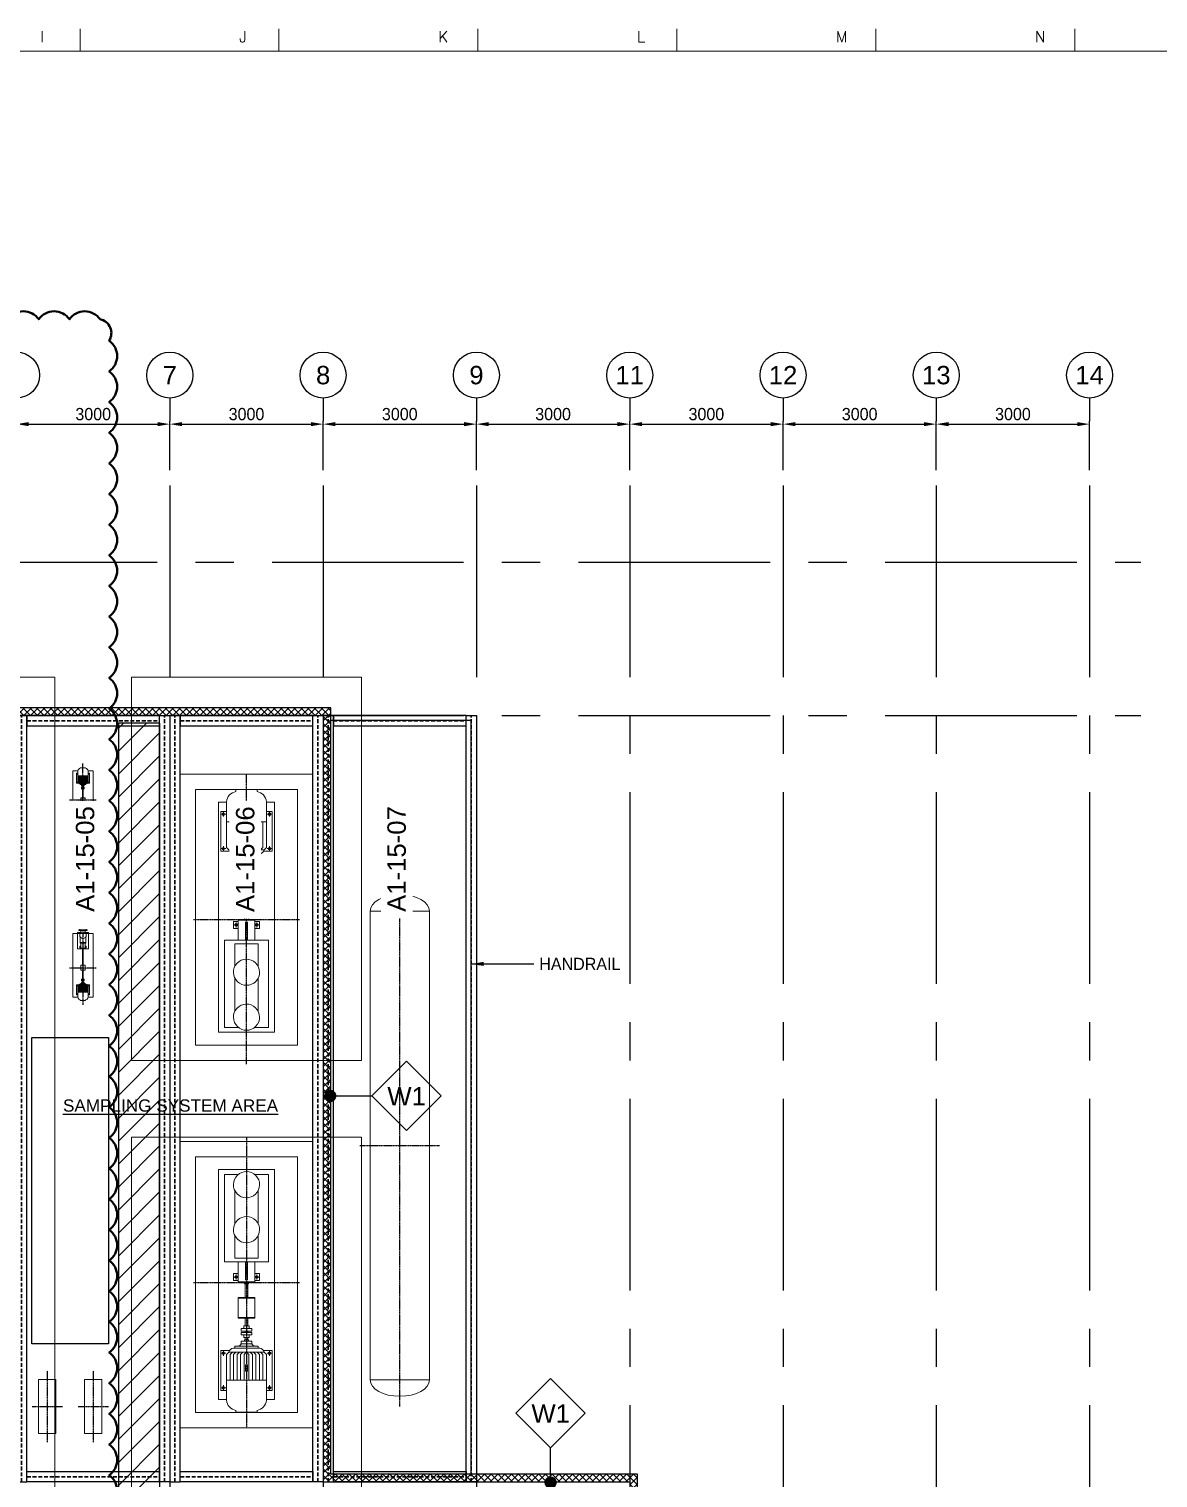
# Model space of a CAD drawing. Header units: millimetres. Extents: x -300 to 383236, y -195106 to -144646.
# Drawn here: x 35236 to 57332, y -173625 to -145269 of the extents above; entities that cross this region are included whole.
import ezdxf
from ezdxf.enums import TextEntityAlignment as Align

# ---------------------------------------------------------------- set-up
doc = ezdxf.new("R2010")
doc.units = ezdxf.units.MM
doc.header["$LTSCALE"] = 60
doc.set_wipeout_variables(frame=1)
for name, pattern in [('CENTER', [2, 1.25, -0.25, 0.25, -0.25]), ('CENTER2', [28.575, 19.05, -3.175, 3.175, -3.175]), ('HIDDEN', [0.375, 0.25, -0.125])]:
    doc.linetypes.add(name, pattern=pattern)
doc.layers.get('Defpoints').update_dxf_attribs({"color": 140})
for name, color, linetype in [('1', 7, 'Continuous'), ('1CEN', 20, 'CENTER'), ('1ST FL_SIDE-WALL', 8, 'Continuous'), ('3', 7, 'Continuous'), ('AA-XXXX-SYMB', 7, 'Continuous'), ('AA-XXXX-TEXT', 3, 'Continuous'), ('C_TEXT_01', 2, 'Continuous'), ('C_TEXT_CONTAINER NO', 7, 'Continuous'), ('CENTER', 1, 'CENTER2'), ('CONTAINER', 2, 'Continuous'), ('DIM', 7, 'Continuous'), ('DIM-SCALE', 7, 'Continuous'), ('INI', 11, 'Continuous')]:
    doc.layers.add(name, color=color, linetype=linetype)
for name, color, linetype, lineweight in [('C_REV', 4, 'Continuous', 50), ('EQUIPMENT', 253, 'Continuous', 0), ('TAN-TIT', 30, 'Continuous', 0), ('TEXT', 3, 'Continuous', 0)]:
    doc.layers.add(name, color=color, linetype=linetype, lineweight=lineweight)
doc.styles.add('ARCHILAB_ROMANS', font='romans.shx', dxfattribs={"bigfont": 'ghs.shx'})
doc.styles.add('Arial', font='arial.ttf')
doc.styles.add('COM', font='COMPLEX', dxfattribs={"height": 5})
doc.styles.add('돋움', font='')
doc.styles.get('돋움').set_extended_font_data('Dotum')
doc.linetypes.add('FENCELINE1', pattern='A,1,-0.4,[133,ltypeshp.shx,S=0.4,R=0,X=-0.4,Y=0],-0.4,4', length=5.8)
doc.dimstyles.new('일반도면_0060', dxfattribs={"dimtxt": 240, "dimasz": 240, "dimexe": 60, "dimexo": 300, "dimgap": 75, "dimtad": 1, "dimdec": 0, "dimzin": 0, "dimdsep": 46, "dimtxsty": '돋움', "dimcen": -300, "dimclrd": 7, "dimclre": 7, "dimclrt": 2, "dimadec": 8, "dimazin": 0, "dimtfac": 1, "dimtdec": 0, "dimtix": 1, "dimtmove": 2, "dimatfit": 3, "dimfxl": 1, "dimtolj": 1, "dimtzin": 0, "dimarcsym": 0})

# ---------------------------------------------------------------- blocks, each defined once
blk = doc.blocks.new('A$C44261593')
h = blk.add_hatch()
h.set_pattern_fill('ANSI31', color=253, scale=100)
h.set_pattern_definition([(45, (0, -50460), (-224.5064, 224.5064), [])])
edge = h.paths.add_edge_path()
edge.add_line((-58347, -14256), (-58347, -14056))
edge.add_line((-58347, -14056), (-57547, -14056))
edge.add_line((-57547, -14056), (-57547, -15056))
edge.add_line((-57547, -15056), (-60547, -15056))
edge.add_line((-60547, -15056), (-60547, -31056))
edge.add_line((-60547, -31056), (-57647, -31056))
edge.add_line((-57647, -31056), (-57647, -32268))
edge.add_line((-57647, -32268), (-43347, -32268))
edge.add_line((-43347, -32268), (-43347, -29256))
edge.add_line((-43347, -29256), (-34347, -29256))
edge.add_line((-34347, -29256), (-34347, -14206))
edge.add_line((-34347, -14206), (-33547, -14206))
edge.add_line((-33547, -14206), (-33547, -29256))
edge.add_line((-33547, -29256), (-30497, -29256))
edge.add_line((-30497, -29256), (-30497, -30056))
edge.add_line((-30497, -30056), (-30547, -30056))
edge.add_line((-30547, -30056), (-30547, -34906))
edge.add_line((-30547, -34906), (-30569, -34906))
edge.add_arc((-31590, -35134), 1046, 12.5777, 76.5787)
edge.add_line((-31347, -34117), (-31347, -30056))
edge.add_line((-31347, -30056), (-42547, -30056))
edge.add_line((-42547, -30056), (-42547, -34906))
edge.add_line((-42547, -34906), (-43347, -34906))
edge.add_line((-43347, -34906), (-43347, -33068))
edge.add_line((-43347, -33068), (-57647, -33068))
edge.add_line((-57647, -33068), (-57647, -34906))
edge.add_line((-57647, -34906), (-58447, -34906))
edge.add_line((-58447, -34906), (-58447, -31856))
edge.add_line((-58447, -31856), (-66197, -31856))
edge.add_line((-66197, -31856), (-66197, -31056))
edge.add_line((-66197, -31056), (-61347, -31056))
edge.add_line((-61347, -31056), (-61347, -14256))
edge.add_line((-61347, -14256), (-58347, -14256))
at = {"color": 253}
for p, q in [((-57547, -14056), (-58347, -14056)), ((-58347, -14256), (-58347, -14056)), ((-57547, -15056), (-57547, -14056)), ((-61347, -31056), (-61347, -14256)), ((-58347, -14256), (-61347, -14256)), ((-34347, -29256), (-34347, -14206)), ((-33547, -14206), (-34347, -14206)), ((-33547, -14206), (-33547, -29256)), ((-60547, -31056), (-60547, -15056)), ((-57547, -15056), (-60547, -15056)), ((-43347, -29256), (-34347, -29256)), ((-43347, -29256), (-43347, -32268)), ((-33547, -29256), (-30497, -29256)), ((-30497, -30056), (-30497, -29256)), ((-42547, -30056), (-31347, -30056)), ((-42547, -30056), (-42547, -34906)), ((-31347, -30056), (-31347, -34117)), ((-30547, -30056), (-30497, -30056)), ((-30547, -30056), (-30547, -34906)), ((-66197, -31056), (-61347, -31056)), ((-66197, -31056), (-66197, -31856)), ((-60547, -31056), (-57647, -31056)), ((-57647, -32268), (-57647, -31056)), ((-66197, -31856), (-58447, -31856)), ((-58447, -34906), (-58447, -31856)), ((-57647, -32268), (-43347, -32268)), ((-43347, -33068), (-57647, -33068)), ((-57647, -34906), (-57647, -33068)), ((-43347, -33068), (-43347, -34906)), ((-57647, -34906), (-58447, -34906)), ((-43347, -34906), (-42547, -34906)), ((-30547, -34906), (-30569, -34906))]:
    blk.add_line(p, q, dxfattribs=at)
blk.add_arc((-31590, -35134), 1046, 12.5777, 76.5787, dxfattribs=at)
blk = doc.blocks.new('*D48')
at = {"layer": 'Defpoints', "color": 0, "transparency": 16777216}
for p in [(37993, -153002), (34993, -154202), (37993, -154202)]:
    blk.add_point(p, dxfattribs=at)
at = {"layer": 'DIM-SCALE', "color": 7, "lineweight": -2, "transparency": 16777216}
for p, q in [((34993, -153902), (34993, -152942)), ((35233, -153002), (37753, -153002)), ((37993, -153902), (37993, -152942))]:
    blk.add_line(p, q, dxfattribs=at)
at = {"layer": 'DIM-SCALE', "color": 7, "transparency": 16777216}
for points in [[(35233, -152962), (35233, -153042), (34993, -153002)], [(37753, -152962), (37753, -153042), (37993, -153002)]]:
    blk.add_solid(points, dxfattribs=at)
at = {"layer": 'DIM-SCALE', "color": 2, "transparency": 16777216, "insert": (36493, -152807), "char_height": 240, "attachment_point": 5, "style": '돋움'}
blk.add_mtext('\\A1;3000', dxfattribs=at)
blk = doc.blocks.new('*D49')
at = {"layer": 'Defpoints', "color": 0, "transparency": 16777216}
for p in [(40993, -153002), (37993, -154202), (40993, -154202)]:
    blk.add_point(p, dxfattribs=at)
at = {"layer": 'DIM-SCALE', "color": 7, "lineweight": -2, "transparency": 16777216}
for p, q in [((37993, -153902), (37993, -152942)), ((38233, -153002), (40753, -153002)), ((40993, -153902), (40993, -152942))]:
    blk.add_line(p, q, dxfattribs=at)
at = {"layer": 'DIM-SCALE', "color": 7, "transparency": 16777216}
for points in [[(38233, -152962), (38233, -153042), (37993, -153002)], [(40753, -152962), (40753, -153042), (40993, -153002)]]:
    blk.add_solid(points, dxfattribs=at)
at = {"layer": 'DIM-SCALE', "color": 2, "transparency": 16777216, "insert": (39493, -152807), "char_height": 240, "attachment_point": 5, "style": '돋움'}
blk.add_mtext('\\A1;3000', dxfattribs=at)
blk = doc.blocks.new('*D50')
at = {"layer": 'Defpoints', "color": 0, "transparency": 16777216}
for p in [(43993, -153002), (40993, -154202), (43993, -154202)]:
    blk.add_point(p, dxfattribs=at)
at = {"layer": 'DIM-SCALE', "color": 7, "lineweight": -2, "transparency": 16777216}
for p, q in [((40993, -153902), (40993, -152942)), ((41233, -153002), (43753, -153002)), ((43993, -153902), (43993, -152942))]:
    blk.add_line(p, q, dxfattribs=at)
at = {"layer": 'DIM-SCALE', "color": 7, "transparency": 16777216}
for points in [[(41233, -152962), (41233, -153042), (40993, -153002)], [(43753, -152962), (43753, -153042), (43993, -153002)]]:
    blk.add_solid(points, dxfattribs=at)
at = {"layer": 'DIM-SCALE', "color": 2, "transparency": 16777216, "insert": (42493, -152807), "char_height": 240, "attachment_point": 5, "style": '돋움'}
blk.add_mtext('\\A1;3000', dxfattribs=at)
blk = doc.blocks.new('*D51')
at = {"layer": 'Defpoints', "color": 0, "transparency": 16777216}
for p in [(46993, -153002), (43993, -154202), (46993, -154202)]:
    blk.add_point(p, dxfattribs=at)
at = {"layer": 'DIM-SCALE', "color": 7, "lineweight": -2, "transparency": 16777216}
for p, q in [((43993, -153902), (43993, -152942)), ((44233, -153002), (46753, -153002)), ((46993, -153902), (46993, -152942))]:
    blk.add_line(p, q, dxfattribs=at)
at = {"layer": 'DIM-SCALE', "color": 7, "transparency": 16777216}
for points in [[(44233, -152962), (44233, -153042), (43993, -153002)], [(46753, -152962), (46753, -153042), (46993, -153002)]]:
    blk.add_solid(points, dxfattribs=at)
at = {"layer": 'DIM-SCALE', "color": 2, "transparency": 16777216, "insert": (45493, -152807), "char_height": 240, "attachment_point": 5, "style": '돋움'}
blk.add_mtext('\\A1;3000', dxfattribs=at)
blk = doc.blocks.new('*D52')
at = {"layer": 'Defpoints', "color": 0, "transparency": 16777216}
for p in [(49993, -153002), (46993, -154202), (49993, -154202)]:
    blk.add_point(p, dxfattribs=at)
at = {"layer": 'DIM-SCALE', "color": 7, "lineweight": -2, "transparency": 16777216}
for p, q in [((46993, -153902), (46993, -152942)), ((47233, -153002), (49753, -153002)), ((49993, -153902), (49993, -152942))]:
    blk.add_line(p, q, dxfattribs=at)
at = {"layer": 'DIM-SCALE', "color": 7, "transparency": 16777216}
for points in [[(47233, -152962), (47233, -153042), (46993, -153002)], [(49753, -152962), (49753, -153042), (49993, -153002)]]:
    blk.add_solid(points, dxfattribs=at)
at = {"layer": 'DIM-SCALE', "color": 2, "transparency": 16777216, "insert": (48493, -152807), "char_height": 240, "attachment_point": 5, "style": '돋움'}
blk.add_mtext('\\A1;3000', dxfattribs=at)
blk = doc.blocks.new('*D53')
at = {"layer": 'Defpoints', "color": 0, "transparency": 16777216}
for p in [(52993, -153002), (49993, -154202), (52993, -154202)]:
    blk.add_point(p, dxfattribs=at)
at = {"layer": 'DIM-SCALE', "color": 7, "lineweight": -2, "transparency": 16777216}
for p, q in [((49993, -153902), (49993, -152942)), ((50233, -153002), (52753, -153002)), ((52993, -153902), (52993, -152942))]:
    blk.add_line(p, q, dxfattribs=at)
at = {"layer": 'DIM-SCALE', "color": 7, "transparency": 16777216}
for points in [[(50233, -152962), (50233, -153042), (49993, -153002)], [(52753, -152962), (52753, -153042), (52993, -153002)]]:
    blk.add_solid(points, dxfattribs=at)
at = {"layer": 'DIM-SCALE', "color": 2, "transparency": 16777216, "insert": (51493, -152807), "char_height": 240, "attachment_point": 5, "style": '돋움'}
blk.add_mtext('\\A1;3000', dxfattribs=at)
blk = doc.blocks.new('*D54')
at = {"layer": 'Defpoints', "color": 0, "transparency": 16777216}
for p in [(55993, -153002), (52993, -154202), (55993, -154202)]:
    blk.add_point(p, dxfattribs=at)
at = {"layer": 'DIM-SCALE', "color": 7, "lineweight": -2, "transparency": 16777216}
for p, q in [((52993, -153902), (52993, -152942)), ((53233, -153002), (55753, -153002)), ((55993, -153902), (55993, -152942))]:
    blk.add_line(p, q, dxfattribs=at)
at = {"layer": 'DIM-SCALE', "color": 7, "transparency": 16777216}
for points in [[(53233, -152962), (53233, -153042), (52993, -153002)], [(55753, -152962), (55753, -153042), (55993, -153002)]]:
    blk.add_solid(points, dxfattribs=at)
at = {"layer": 'DIM-SCALE', "color": 2, "transparency": 16777216, "insert": (54493, -152807), "char_height": 240, "attachment_point": 5, "style": '돋움'}
blk.add_mtext('\\A1;3000', dxfattribs=at)
blk = doc.blocks.new('A$C064809F0')
at = {"layer": 'AA-XXXX-TEXT'}
for p, q in [((475, 566), (1041, 1131)), ((1041, 1131), (1607, 566)), ((1041, 0), (475, 566)), ((1607, 566), (1041, 0))]:
    blk.add_line(p, q, dxfattribs=at)
at = {"layer": 'INI'}
blk.add_line((1041, 0), (475, 566), dxfattribs=at)
at = {"layer": 'AA-XXXX-TEXT', "style": 'ARCHILAB_ROMANS'}
blk.add_attdef('WALLTYPE', text='', height=300, dxfattribs=at).set_placement((1043, 560), align=Align.MIDDLE_CENTER)
blk = doc.blocks.new('15M')
at = {"linetype": 'HIDDEN', "ltscale": 5}
for p, q in [((-110087, -152171), (-95087, -152171)), ((-110087, -152179), (-95087, -152179)), ((-109989, -152276), (-109989, -154870)), ((-109982, -152276), (-109982, -154870)), ((-95192, -152276), (-95192, -154870)), ((-95185, -152276), (-95185, -154870)), ((-110087, -154968), (-95087, -154968)), ((-110087, -154976), (-95087, -154976))]:
    blk.add_line(p, q, dxfattribs=at)
for points in [[(-110087, -152276), (-95087, -152276), (-95087, -152073), (-110087, -152073)], [(-109884, -154870), (-110087, -154870), (-110087, -152276), (-109884, -152276)], [(-95290, -154870), (-95087, -154870), (-95087, -152276), (-95290, -152276)], [(-110087, -154870), (-95087, -154870), (-95087, -155073), (-110087, -155073)]]:
    blk.add_lwpolyline(points, close=True)
blk = doc.blocks.new('BORDER')
at = {"layer": 'TAN-TIT'}
for p, q in [((121784, 164680), (121784, 166122)), ((134763, 164680), (134763, 166122)), ((147741, 164680), (147741, 166122)), ((160720, 164680), (160720, 166122)), ((173699, 164680), (173699, 166122)), ((186677, 164680), (186677, 166122)), ((232823, 164680), (4977, 164680))]:
    blk.add_line(p, q, dxfattribs=at)
at = {"layer": 'TAN-TIT', "style": 'COM'}
for s, p in [('I', (119188, 165257)), ('J', (132167, 165257)), ('K', (145146, 165257)), ('L', (158124, 165257)), ('M', (171103, 165257)), ('M', (171103, 165257)), ('N', (184082, 165257))]:
    blk.add_text(s, height=721, dxfattribs=at).set_placement(p)

msp = doc.modelspace()

# ---------------------------------------------------------------- linework, layer by layer
msp.add_lwpolyline([(35293, -165002.1), (36793, -165002.1), (36793, -171002.1), (35293, -171002.1)], close=True)
at = {"layer": '1CEN', "color": 1, "ltscale": 50}
for p, q in [((37993, -154202.1), (37993, -186702.1)), ((40993, -154202.1), (40993, -186702.1)), ((43993, -154202.1), (43993, -186702.1)), ((46993, -154202.1), (46993, -186702.1)), ((49993, -154202.1), (49993, -186702.1)), ((52993, -154202.1), (52993, -186702.1)), ((55993, -154202.1), (55993, -186702.1)), ((3993, -155702.1), (56993, -155702.1)), ((3993, -158702.1), (56993, -158702.1))]:
    msp.add_line(p, q, dxfattribs=at)
at = {"layer": 'CENTER', "color": 253, "ltscale": 0.001}
for p, q in [((36293, -161067.8), (36293, -159641.8)), ((39493, -165527.1), (39493, -159865.1)), ((36032, -160354.8), (36553.9, -160354.8)), ((42493, -172226.1), (42493, -162008.2)), ((38457, -162696.1), (40529, -162696.1)), ((36293, -162936.5), (36293, -164362.5)), ((36553.9, -163649.5), (36032, -163649.5)), ((39493, -166965.1), (39493, -172627.1)), ((41713, -167117.1), (43273, -167117.1)), ((38457, -169796.1), (40529, -169796.1)), ((35593, -171524), (35593, -172925.3)), ((36493, -171524), (36493, -172925.3)), ((35296.6, -172224.6), (35889.3, -172224.6)), ((36196.6, -172224.6), (36789.3, -172224.6))]:
    msp.add_line(p, q, dxfattribs=at)
at = {"layer": 'DIM'}
for p, q in [((37993, -152492.1), (37993, -152942.1)), ((40993, -152492.1), (40993, -152942.1)), ((43993, -152492.1), (43993, -152942.1)), ((46993, -152492.1), (46993, -152942.1)), ((49993, -152492.1), (49993, -152942.1)), ((52993, -152492.1), (52993, -152942.1)), ((55993, -152492.1), (55993, -152942.1))]:
    msp.add_line(p, q, dxfattribs=at)
for centre in [(34993, -152042.1), (37993, -152042.1), (40993, -152042.1), (43993, -152042.1), (46993, -152042.1), (49993, -152042.1), (52993, -152042.1), (55993, -152042.1)]:
    msp.add_circle(centre, 450, dxfattribs=at)
at = {"layer": 'EQUIPMENT', "color": 253}
for p, q in [((36166, -159833.6), (36166, -160029.4)), ((36166, -159833.6), (36194.5, -159833.6)), ((36190.9, -159846.5), (36166.8, -159846.5)), ((36178.9, -159858.5), (36178.9, -159834.4)), ((36194.5, -159785.2), (36194.5, -160010.8)), ((36391.4, -159884.6), (36194.5, -159884.6)), ((36211.9, -159884.6), (36211.9, -160010.8)), ((36229.3, -159884.6), (36229.3, -160010.8)), ((36241.1, -159725.6), (36241.1, -159735.3)), ((36344.8, -159725.6), (36241.1, -159725.6)), ((36246.7, -159884.6), (36246.7, -160010.8)), ((36264.1, -159884.6), (36264.1, -160010.8)), ((36281.5, -159884.6), (36281.5, -160010.8)), ((36304.5, -159884.6), (36304.5, -160010.8)), ((36321.9, -159884.6), (36321.9, -160010.8)), ((36339.3, -159884.6), (36339.3, -160010.8)), ((36344.8, -159725.6), (36344.8, -159735.3)), ((36356.6, -159884.6), (36356.6, -160010.8)), ((36374, -159884.6), (36374, -160010.8)), ((36391.4, -159785.2), (36391.4, -160010.8)), ((36420, -159833.6), (36391.4, -159833.6)), ((36395, -159846.5), (36419.1, -159846.5)), ((36407.1, -159858.5), (36407.1, -159834.4)), ((36420, -159833.6), (36420, -160029.4)), ((36166, -160029.4), (36208.4, -160029.4)), ((36190.9, -160016.5), (36166.8, -160016.5)), ((36178.9, -160028.6), (36178.9, -160004.5)), ((36194.5, -160010.8), (36206, -160022.3)), ((36379.9, -160022.3), (36206, -160022.3)), ((36211.9, -160010.8), (36223.4, -160022.3)), ((36358.1, -160041.6), (36227.8, -160041.6)), ((36229.3, -160010.8), (36240.8, -160022.3)), ((36234.9, -160041.6), (36234.9, -160051.3)), ((36351.1, -160051.3), (36234.9, -160051.3)), ((36246.7, -160010.8), (36258.2, -160022.3)), ((36264.1, -160010.8), (36275.6, -160022.3)), ((36267.2, -160063.7), (36267.2, -160076.5)), ((36318.8, -160063.7), (36267.2, -160063.7)), ((36318.8, -160076.5), (36267.2, -160076.5)), ((36267.2, -160106.7), (36267.2, -160119.6)), ((36318.8, -160106.7), (36267.2, -160106.7)), ((36318.8, -160119.6), (36267.2, -160119.6)), ((36267.2, -160126), (36267.2, -160138.9)), ((36318.8, -160126), (36267.2, -160126)), ((36318.8, -160138.9), (36267.2, -160138.9)), ((36305.9, -160093.8), (36280.1, -160093.8)), ((36280.1, -160093.8), (36280.1, -160106.7)), ((36280.1, -160138.9), (36280.1, -160151.8)), ((36305.9, -160151.8), (36280.1, -160151.8)), ((36281.5, -160010.8), (36293, -160022.3)), ((36283.3, -160076.5), (36283.3, -160083)), ((36302.6, -160083), (36283.3, -160083)), ((36286.5, -160083), (36286.5, -160093.8)), ((36286.5, -160119.6), (36286.5, -160126)), ((36286.5, -160151.8), (36286.5, -160315.1)), ((36297.2, -159928.5), (36288.7, -159928.5)), ((36288.7, -159928.5), (36288.7, -159960)), ((36297.2, -159960), (36288.7, -159960)), ((36304.5, -160010.8), (36293, -160022.3)), ((36297.2, -159928.5), (36297.2, -159960)), ((36299.4, -160083), (36299.4, -160093.8)), ((36299.4, -160119.6), (36299.4, -160126)), ((36299.4, -160151.8), (36299.4, -160315.1)), ((36302.6, -160076.5), (36302.6, -160083)), ((36305.9, -160093.8), (36305.9, -160106.7)), ((36305.9, -160138.9), (36305.9, -160151.8)), ((36321.9, -160010.8), (36310.4, -160022.3)), ((36318.8, -160063.7), (36318.8, -160076.5)), ((36318.8, -160106.7), (36318.8, -160119.6)), ((36318.8, -160126), (36318.8, -160138.9)), ((36339.3, -160010.8), (36327.8, -160022.3)), ((36356.6, -160010.8), (36345.2, -160022.3)), ((36351.1, -160041.6), (36351.1, -160051.3)), ((36374, -160010.8), (36362.5, -160022.3)), ((36420, -160029.4), (36377.6, -160029.4)), ((36391.4, -160010.8), (36379.9, -160022.3)), ((36395, -160016.5), (36419.1, -160016.5)), ((36407.1, -160028.6), (36407.1, -160004.5)), ((36252.7, -160315.1), (36252.7, -160416.7)), ((36333.3, -160315.1), (36252.7, -160315.1)), ((36333.3, -160318.3), (36252.7, -160318.3)), ((36333.3, -160413.4), (36252.7, -160413.4)), ((36333.3, -160416.7), (36252.7, -160416.7)), ((36286.5, -160416.7), (36286.5, -160735.9)), ((36299.4, -160416.7), (36299.4, -160735.9)), ((36333.3, -160315.1), (36333.3, -160416.7)), ((36185.1, -160734), (36185.1, -161053.1)), ((36286.5, -160734), (36185.1, -160734)), ((36252.7, -160751.9), (36228.8, -160751.9)), ((36228.8, -160785.8), (36228.8, -160751.9)), ((36229.6, -160768.8), (36253.7, -160768.8)), ((36241.7, -160780.9), (36241.7, -160756.8)), ((36252.7, -160742.4), (36252.7, -160843.9)), ((36333.3, -160742.4), (36252.7, -160742.4)), ((36333.3, -160745.6), (36252.7, -160745.6)), ((36302.6, -160735.9), (36283.3, -160735.9)), ((36283.3, -160735.9), (36283.3, -160742.4)), ((36297.2, -160755.3), (36288.7, -160755.3)), ((36288.7, -160755.3), (36288.7, -160843.9)), ((36297.2, -160755.3), (36297.2, -160843.9)), ((36299.4, -160734), (36400.9, -160734)), ((36302.6, -160735.9), (36302.6, -160742.4)), ((36356.3, -160768.8), (36332.2, -160768.8)), ((36333.3, -160742.4), (36333.3, -160843.9)), ((36333.3, -160751.9), (36357.2, -160751.9)), ((36344.3, -160780.9), (36344.3, -160756.8)), ((36357.2, -160785.8), (36357.2, -160751.9)), ((36400.9, -160734), (36400.9, -161053.1)), ((36251.7, -161053.1), (36185.1, -161053.1)), ((36252.7, -160785.8), (36228.8, -160785.8)), ((36234.8, -160843.9), (36234.8, -160974.4)), ((36351.2, -160843.9), (36234.8, -160843.9)), ((36351.2, -160861.8), (36234.8, -160861.8)), ((36333.3, -160785.8), (36357.2, -160785.8)), ((36334.2, -161053.1), (36400.9, -161053.1)), ((36351.2, -160843.9), (36351.2, -160974.4)), ((36212.4, -161095.7), (36212.4, -161108.6)), ((36373.6, -161095.7), (36212.4, -161095.7)), ((36373.6, -161102.1), (36212.4, -161102.1)), ((36373.6, -161108.6), (36212.4, -161108.6)), ((36232.5, -161085.1), (36232.5, -161119.5)), ((36252.7, -161073), (36252.7, -161095.7)), ((36333.3, -161073), (36333.3, -161095.7)), ((36353.4, -161085.1), (36353.4, -161119.5)), ((36373.6, -161095.7), (36373.6, -161108.6)), ((36185.1, -163270.3), (36185.1, -162951.1)), ((36251.7, -162951.1), (36185.1, -162951.1)), ((36212.4, -162908.6), (36212.4, -162895.7)), ((36212.4, -162895.7), (36373.6, -162895.7)), ((36212.4, -162902.1), (36373.6, -162902.1)), ((36212.4, -162908.6), (36373.6, -162908.6)), ((36232.5, -162919.2), (36232.5, -162884.8)), ((36234.8, -163160.3), (36234.8, -163029.9)), ((36252.7, -162931.3), (36252.7, -162908.6)), ((36333.3, -162931.3), (36333.3, -162908.6)), ((36334.2, -162951.1), (36400.9, -162951.1)), ((36351.2, -163160.3), (36351.2, -163029.9)), ((36353.4, -162919.2), (36353.4, -162884.8)), ((36373.6, -162908.6), (36373.6, -162895.7)), ((36400.9, -163270.3), (36400.9, -162951.1)), ((36286.5, -163270.3), (36185.1, -163270.3)), ((36252.7, -163218.5), (36228.8, -163218.5)), ((36228.8, -163218.5), (36228.8, -163252.4)), ((36252.7, -163252.4), (36228.8, -163252.4)), ((36229.6, -163235.4), (36253.7, -163235.4)), ((36234.8, -163142.4), (36351.2, -163142.4)), ((36234.8, -163160.3), (36351.2, -163160.3)), ((36241.7, -163223.4), (36241.7, -163247.5)), ((36252.7, -163261.9), (36252.7, -163160.3)), ((36252.7, -163258.7), (36333.3, -163258.7)), ((36252.7, -163261.9), (36333.3, -163261.9)), ((36283.3, -163268.3), (36283.3, -163261.9)), ((36283.3, -163268.3), (36302.6, -163268.3)), ((36286.5, -163587.6), (36286.5, -163268.3)), ((36288.7, -163249), (36288.7, -163160.3)), ((36288.7, -163249), (36297.2, -163249)), ((36297.2, -163249), (36297.2, -163160.3)), ((36299.4, -163587.6), (36299.4, -163268.3)), ((36299.4, -163270.3), (36400.9, -163270.3)), ((36302.6, -163268.3), (36302.6, -163261.9)), ((36356.3, -163235.4), (36332.2, -163235.4)), ((36333.3, -163261.9), (36333.3, -163160.3)), ((36333.3, -163218.5), (36357.2, -163218.5)), ((36333.3, -163252.4), (36357.2, -163252.4)), ((36344.3, -163223.4), (36344.3, -163247.5)), ((36357.2, -163218.5), (36357.2, -163252.4)), ((36252.7, -163689.2), (36252.7, -163587.6)), ((36252.7, -163587.6), (36333.3, -163587.6)), ((36252.7, -163590.8), (36333.3, -163590.8)), ((36333.3, -163689.2), (36333.3, -163587.6)), ((36252.7, -163685.9), (36333.3, -163685.9)), ((36252.7, -163689.2), (36333.3, -163689.2)), ((36267.2, -163878.3), (36267.2, -163865.4)), ((36267.2, -163865.4), (36318.8, -163865.4)), ((36267.2, -163878.3), (36318.8, -163878.3)), ((36267.2, -163897.6), (36267.2, -163884.7)), ((36267.2, -163884.7), (36318.8, -163884.7)), ((36280.1, -163852.5), (36305.9, -163852.5)), ((36280.1, -163865.4), (36280.1, -163852.5)), ((36286.5, -163852.5), (36286.5, -163689.2)), ((36286.5, -163884.7), (36286.5, -163878.3)), ((36299.4, -163852.5), (36299.4, -163689.2)), ((36299.4, -163884.7), (36299.4, -163878.3)), ((36305.9, -163865.4), (36305.9, -163852.5)), ((36318.8, -163878.3), (36318.8, -163865.4)), ((36318.8, -163897.6), (36318.8, -163884.7)), ((36166, -163974.8), (36208.4, -163974.8)), ((36166, -164170.7), (36166, -163974.8)), ((36166, -164170.7), (36194.5, -164170.7)), ((36190.9, -163987.7), (36166.8, -163987.7)), ((36190.9, -164157.8), (36166.8, -164157.8)), ((36178.9, -163975.7), (36178.9, -163999.8)), ((36178.9, -164145.7), (36178.9, -164169.8)), ((36194.5, -163993.5), (36206, -163982)), ((36194.5, -164219.1), (36194.5, -163993.5)), ((36194.5, -164119.7), (36391.4, -164119.7)), ((36206, -163982), (36379.9, -163982)), ((36211.9, -163993.5), (36223.4, -163982)), ((36211.9, -164119.7), (36211.9, -163993.5)), ((36227.8, -163962.7), (36358.1, -163962.7)), ((36229.3, -163993.5), (36240.8, -163982)), ((36229.3, -164119.7), (36229.3, -163993.5)), ((36234.9, -163962.7), (36234.9, -163953)), ((36234.9, -163953), (36351.1, -163953)), ((36246.7, -163993.5), (36258.2, -163982)), ((36246.7, -164119.7), (36246.7, -163993.5)), ((36264.1, -163993.5), (36275.6, -163982)), ((36264.1, -164119.7), (36264.1, -163993.5)), ((36267.2, -163897.6), (36318.8, -163897.6)), ((36267.2, -163940.6), (36267.2, -163927.7)), ((36267.2, -163927.7), (36318.8, -163927.7)), ((36267.2, -163940.6), (36318.8, -163940.6)), ((36280.1, -163910.5), (36280.1, -163897.6)), ((36280.1, -163910.5), (36305.9, -163910.5)), ((36281.5, -163993.5), (36293, -163982)), ((36281.5, -164119.7), (36281.5, -163993.5)), ((36283.3, -163921.3), (36302.6, -163921.3)), ((36283.3, -163927.7), (36283.3, -163921.3)), ((36286.5, -163921.3), (36286.5, -163910.5)), ((36288.7, -164044.3), (36297.2, -164044.3)), ((36288.7, -164075.7), (36288.7, -164044.3)), ((36288.7, -164075.7), (36297.2, -164075.7)), ((36304.5, -163993.5), (36293, -163982)), ((36297.2, -164075.7), (36297.2, -164044.3)), ((36299.4, -163921.3), (36299.4, -163910.5)), ((36302.6, -163927.7), (36302.6, -163921.3)), ((36304.5, -164119.7), (36304.5, -163993.5)), ((36305.9, -163910.5), (36305.9, -163897.6)), ((36321.9, -163993.5), (36310.4, -163982)), ((36318.8, -163940.6), (36318.8, -163927.7)), ((36321.9, -164119.7), (36321.9, -163993.5)), ((36339.3, -163993.5), (36327.8, -163982)), ((36339.3, -164119.7), (36339.3, -163993.5)), ((36356.6, -163993.5), (36345.2, -163982)), ((36351.1, -163962.7), (36351.1, -163953)), ((36356.6, -164119.7), (36356.6, -163993.5)), ((36374, -163993.5), (36362.5, -163982)), ((36374, -164119.7), (36374, -163993.5)), ((36420, -163974.8), (36377.6, -163974.8)), ((36391.4, -163993.5), (36379.9, -163982)), ((36391.4, -164219.1), (36391.4, -163993.5)), ((36420, -164170.7), (36391.4, -164170.7)), ((36395, -163987.7), (36419.1, -163987.7)), ((36395, -164157.8), (36419.1, -164157.8)), ((36407.1, -163975.7), (36407.1, -163999.8)), ((36407.1, -164145.7), (36407.1, -164169.8)), ((36420, -164170.7), (36420, -163974.8)), ((36241.1, -164278.7), (36241.1, -164269)), ((36241.1, -164278.7), (36344.8, -164278.7)), ((36344.8, -164278.7), (36344.8, -164269)), ((38943, -172090.2), (38943, -167590.2)), ((40043, -167590.2), (38943, -167590.2)), ((39064.5, -169393), (39064.5, -167682.3)), ((39329.3, -167682.3), (39064.5, -167682.3)), ((39656.6, -167682.3), (39921.4, -167682.3)), ((39921.4, -169393), (39921.4, -167682.3)), ((40043, -172090.2), (40043, -167590.2)), ((39261.8, -168654.6), (39261.8, -167995)), ((39724.1, -168654.6), (39724.1, -167995)), ((39261.8, -169321.9), (39261.8, -168875)), ((39724.1, -169321.9), (39724.1, -168875)), ((39921.4, -169393), (39064.5, -169393)), ((39724.1, -169321.9), (39261.8, -169321.9)), ((39332.9, -169796.2), (39332.9, -169393)), ((39476.1, -169744.9), (39476.1, -169393)), ((39509.8, -169744.9), (39509.8, -169393)), ((39653, -169796.2), (39653, -169393)), ((39332.9, -169623.8), (39238.1, -169623.8)), ((39238.1, -169623.8), (39238.1, -169758.5)), ((39332.9, -169758.5), (39238.1, -169758.5)), ((39241.4, -169691.1), (39337.2, -169691.1)), ((39289.3, -169643.2), (39289.3, -169739)), ((39653, -169783.4), (39332.9, -169783.4)), ((39653, -169796.2), (39332.9, -169796.2)), ((39454.6, -169821.8), (39454.6, -169796.2)), ((39531.4, -169821.8), (39454.6, -169821.8)), ((39467.4, -170094.6), (39467.4, -169821.8)), ((39509.8, -169744.9), (39476.1, -169744.9)), ((39518.6, -170094.6), (39518.6, -169821.8)), ((39531.4, -169821.8), (39531.4, -169796.2)), ((39744.5, -169691.1), (39648.7, -169691.1)), ((39653, -169623.8), (39747.8, -169623.8)), ((39653, -169758.5), (39747.8, -169758.5)), ((39696.6, -169643.2), (39696.6, -169739)), ((39747.8, -169623.8), (39747.8, -169758.5)), ((39332.9, -170497.7), (39332.9, -170094.6)), ((39653, -170094.6), (39332.9, -170094.6)), ((39653, -170107.4), (39332.9, -170107.4)), ((39653, -170497.7), (39653, -170094.6)), ((39653, -170484.9), (39332.9, -170484.9)), ((39653, -170497.7), (39332.9, -170497.7)), ((39390.5, -170748.6), (39390.5, -170697.4)), ((39595.4, -170697.4), (39390.5, -170697.4)), ((39544.2, -170646.2), (39441.8, -170646.2)), ((39441.8, -170697.4), (39441.8, -170646.2)), ((39467.4, -170646.2), (39467.4, -170497.7)), ((39518.6, -170646.2), (39518.6, -170497.7)), ((39544.2, -170697.4), (39544.2, -170646.2)), ((39595.4, -170748.6), (39595.4, -170697.4)), ((39595.4, -170748.6), (39390.5, -170748.6)), ((39390.5, -170825.4), (39390.5, -170774.2)), ((39595.4, -170774.2), (39390.5, -170774.2)), ((39595.4, -170825.4), (39390.5, -170825.4)), ((39390.5, -170996.2), (39390.5, -170945)), ((39595.4, -170945), (39390.5, -170945)), ((39441.8, -170876.6), (39441.8, -170825.4)), ((39544.2, -170876.6), (39441.8, -170876.6)), ((39531.4, -170919.4), (39454.6, -170919.4)), ((39454.6, -170945), (39454.6, -170919.4)), ((39467.4, -170774.2), (39467.4, -170748.6)), ((39467.4, -170919.4), (39467.4, -170876.6)), ((39518.6, -170774.2), (39518.6, -170748.6)), ((39518.6, -170919.4), (39518.6, -170876.6)), ((39531.4, -170945), (39531.4, -170919.4)), ((39544.2, -170876.6), (39544.2, -170825.4)), ((39595.4, -170825.4), (39595.4, -170774.2)), ((39595.4, -170996.2), (39595.4, -170945)), ((38988.8, -171909.7), (38988.8, -171132.1)), ((38988.8, -171132.1), (39157.1, -171132.1)), ((39087.9, -171183.3), (38992.1, -171183.3)), ((39040, -171135.4), (39040, -171231.2)), ((39102, -171206.2), (39147.6, -171160.6)), ((39102, -172101.9), (39102, -171206.2)), ((39838.3, -171160.6), (39147.6, -171160.6)), ((39171, -171206.2), (39216.7, -171160.6)), ((39171, -171707.2), (39171, -171206.2)), ((39751.5, -171083.7), (39234.4, -171083.7)), ((39240.1, -171206.2), (39285.8, -171160.6)), ((39240.1, -171707.2), (39240.1, -171206.2)), ((39262.3, -171083.7), (39262.3, -171045.3)), ((39723.6, -171045.3), (39262.3, -171045.3)), ((39309.2, -171206.2), (39354.8, -171160.6)), ((39309.2, -171707.2), (39309.2, -171206.2)), ((39378.2, -171206.2), (39423.9, -171160.6)), ((39378.2, -171707.2), (39378.2, -171206.2)), ((39595.4, -170996.2), (39390.5, -170996.2)), ((39447.3, -171206.2), (39493, -171160.6)), ((39447.3, -171707.2), (39447.3, -171206.2)), ((39538.6, -171206.2), (39493, -171160.6)), ((39538.6, -171707.2), (39538.6, -171206.2)), ((39607.7, -171206.2), (39562, -171160.6)), ((39607.7, -171707.2), (39607.7, -171206.2)), ((39676.8, -171206.2), (39631.1, -171160.6)), ((39676.8, -171707.2), (39676.8, -171206.2)), ((39745.8, -171206.2), (39700.2, -171160.6)), ((39723.6, -171083.7), (39723.6, -171045.3)), ((39745.8, -171707.2), (39745.8, -171206.2)), ((39814.9, -171206.2), (39769.3, -171160.6)), ((39814.9, -171707.2), (39814.9, -171206.2)), ((39997.2, -171132.1), (39828.9, -171132.1)), ((39884, -171206.2), (39838.3, -171160.6)), ((39884, -172101.9), (39884, -171206.2)), ((39898.1, -171183.3), (39993.8, -171183.3)), ((39946, -171135.4), (39946, -171231.2)), ((39997.2, -171909.7), (39997.2, -171132.1)), ((39509.8, -171407.8), (39476.1, -171407.8)), ((39476.1, -171532.7), (39476.1, -171407.8)), ((39509.8, -171532.7), (39476.1, -171532.7)), ((39509.8, -171532.7), (39509.8, -171407.8)), ((39040, -171810.6), (39040, -171906.4)), ((39884, -171707.2), (39102, -171707.2)), ((39946, -171810.6), (39946, -171906.4)), ((39102, -172090.2), (38943, -172090.2)), ((38988.8, -171909.7), (39102, -171909.7)), ((39087.9, -171858.5), (38992.1, -171858.5)), ((39997.2, -171909.7), (39884, -171909.7)), ((40043, -172090.2), (39884, -172090.2)), ((39898.1, -171858.5), (39993.8, -171858.5)), ((39287.1, -172338.5), (39287.1, -172300.1)), ((39698.8, -172338.5), (39287.1, -172338.5)), ((39698.8, -172338.5), (39698.8, -172300.1))]:
    msp.add_line(p, q, dxfattribs=at)
at = {"layer": 'EQUIPMENT'}
for p, q in [((39287.1, -160153.8), (39287.1, -160192.2)), ((39698.8, -160153.8), (39287.1, -160153.8)), ((39698.8, -160153.8), (39698.8, -160192.2)), ((38943, -160402.1), (38943, -164902.1)), ((39102, -160402.1), (38943, -160402.1)), ((39102, -160390.4), (39102, -161286.1)), ((39884, -160390.4), (39884, -161286.1)), ((40043, -160402.1), (39884, -160402.1)), ((40043, -160402.1), (40043, -164902.1)), ((38988.8, -160582.6), (38988.8, -161360.2)), ((38988.8, -160582.6), (39102, -160582.6)), ((39087.9, -160633.8), (38992.1, -160633.8)), ((39040, -160681.7), (39040, -160585.9)), ((39997.2, -160582.6), (39884, -160582.6)), ((39898.1, -160633.8), (39993.8, -160633.8)), ((39946, -160681.7), (39946, -160585.9)), ((39997.2, -160582.6), (39997.2, -161360.2)), ((39884, -160785.1), (39102, -160785.1)), ((39171, -160785.1), (39171, -161286.1)), ((39240.1, -160785.1), (39240.1, -161286.1)), ((39309.2, -160785.1), (39309.2, -161286.1)), ((39378.2, -160785.1), (39378.2, -161286.1)), ((39447.3, -160785.1), (39447.3, -161286.1)), ((39509.8, -160959.6), (39476.1, -160959.6)), ((39476.1, -160959.6), (39476.1, -161084.5)), ((39509.8, -160959.6), (39509.8, -161084.5)), ((39538.6, -160785.1), (39538.6, -161286.1)), ((39607.7, -160785.1), (39607.7, -161286.1)), ((39676.8, -160785.1), (39676.8, -161286.1)), ((39745.8, -160785.1), (39745.8, -161286.1)), ((39814.9, -160785.1), (39814.9, -161286.1)), ((39087.9, -161309), (38992.1, -161309)), ((39040, -161356.9), (39040, -161261.1)), ((39102, -161286.1), (39147.6, -161331.7)), ((39838.3, -161331.7), (39147.6, -161331.7)), ((39171, -161286.1), (39216.7, -161331.7)), ((39240.1, -161286.1), (39285.8, -161331.7)), ((39309.2, -161286.1), (39354.8, -161331.7)), ((39378.2, -161286.1), (39423.9, -161331.7)), ((39447.3, -161286.1), (39493, -161331.7)), ((39509.8, -161084.5), (39476.1, -161084.5)), ((39538.6, -161286.1), (39493, -161331.7)), ((39607.7, -161286.1), (39562, -161331.7)), ((39676.8, -161286.1), (39631.1, -161331.7)), ((39745.8, -161286.1), (39700.2, -161331.7)), ((39814.9, -161286.1), (39769.3, -161331.7)), ((39884, -161286.1), (39838.3, -161331.7)), ((39898.1, -161309), (39993.8, -161309)), ((39946, -161356.9), (39946, -161261.1)), ((38988.8, -161360.2), (39157.1, -161360.2)), ((39751.5, -161408.6), (39234.4, -161408.6)), ((39262.3, -161408.6), (39262.3, -161447)), ((39723.6, -161447), (39262.3, -161447)), ((39390.5, -161496.1), (39390.5, -161547.3)), ((39595.4, -161496.1), (39390.5, -161496.1)), ((39595.4, -161547.3), (39390.5, -161547.3)), ((39544.2, -161615.7), (39441.8, -161615.7)), ((39441.8, -161615.7), (39441.8, -161666.9)), ((39454.6, -161547.3), (39454.6, -161572.9)), ((39531.4, -161572.9), (39454.6, -161572.9)), ((39467.4, -161572.9), (39467.4, -161615.7)), ((39518.6, -161572.9), (39518.6, -161615.7)), ((39531.4, -161547.3), (39531.4, -161572.9)), ((39544.2, -161615.7), (39544.2, -161666.9)), ((39595.4, -161496.1), (39595.4, -161547.3)), ((39723.6, -161408.6), (39723.6, -161447)), ((39997.2, -161360.2), (39828.9, -161360.2)), ((39390.5, -161666.9), (39390.5, -161718.1)), ((39595.4, -161666.9), (39390.5, -161666.9)), ((39595.4, -161718.1), (39390.5, -161718.1)), ((39390.5, -161743.7), (39390.5, -161794.9)), ((39595.4, -161743.7), (39390.5, -161743.7)), ((39595.4, -161794.9), (39390.5, -161794.9)), ((39441.8, -161794.9), (39441.8, -161846.1)), ((39544.2, -161846.1), (39441.8, -161846.1)), ((39467.4, -161718.1), (39467.4, -161743.7)), ((39467.4, -161846.1), (39467.4, -161994.6)), ((39518.6, -161718.1), (39518.6, -161743.7)), ((39518.6, -161846.1), (39518.6, -161994.6)), ((39544.2, -161794.9), (39544.2, -161846.1)), ((39595.4, -161666.9), (39595.4, -161718.1)), ((39595.4, -161743.7), (39595.4, -161794.9)), ((39332.9, -161994.6), (39332.9, -162397.7)), ((39653, -161994.6), (39332.9, -161994.6)), ((39653, -162007.4), (39332.9, -162007.4)), ((39653, -161994.6), (39653, -162397.7)), ((39653, -162384.9), (39332.9, -162384.9)), ((39653, -162397.7), (39332.9, -162397.7)), ((39467.4, -162397.7), (39467.4, -162670.5)), ((39518.6, -162397.7), (39518.6, -162670.5)), ((39332.9, -162733.8), (39238.1, -162733.8)), ((39238.1, -162868.5), (39238.1, -162733.8)), ((39289.3, -162849.1), (39289.3, -162753.3)), ((39332.9, -162696.1), (39332.9, -163099.3)), ((39653, -162696.1), (39332.9, -162696.1)), ((39653, -162708.9), (39332.9, -162708.9)), ((39531.4, -162670.5), (39454.6, -162670.5)), ((39454.6, -162670.5), (39454.6, -162696.1)), ((39509.8, -162747.4), (39476.1, -162747.4)), ((39476.1, -162747.4), (39476.1, -163099.3)), ((39509.8, -162747.4), (39509.8, -163099.3)), ((39531.4, -162670.5), (39531.4, -162696.1)), ((39653, -162696.1), (39653, -163099.3)), ((39653, -162733.8), (39747.8, -162733.8)), ((39696.6, -162849.1), (39696.6, -162753.3)), ((39747.8, -162868.5), (39747.8, -162733.8)), ((41913, -162532.1), (43073, -162532.1)), ((41913, -171702.1), (41913, -162532.1)), ((43073, -171702.1), (43073, -162532.1)), ((39332.9, -162868.5), (39238.1, -162868.5)), ((39241.4, -162801.2), (39337.2, -162801.2)), ((39744.5, -162801.2), (39648.7, -162801.2)), ((39653, -162868.5), (39747.8, -162868.5)), ((39064.5, -163099.3), (39064.5, -164810)), ((39921.4, -163099.3), (39064.5, -163099.3)), ((39261.8, -163170.4), (39261.8, -163617.3)), ((39724.1, -163170.4), (39261.8, -163170.4)), ((39724.1, -163170.4), (39724.1, -163617.3)), ((39921.4, -163099.3), (39921.4, -164810)), ((39261.8, -163837.7), (39261.8, -164497.3)), ((39724.1, -163837.7), (39724.1, -164497.3)), ((40043, -164902.1), (38943, -164902.1)), ((39329.3, -164810), (39064.5, -164810)), ((39656.6, -164810), (39921.4, -164810)), ((41913, -171702.1), (43073, -171702.1))]:
    msp.add_line(p, q, dxfattribs=at)
for points in [[(13343, -174452.1), (35743, -174452.1), (35743, -157952.1), (13343, -157952.1)], [(38193, -159852.1), (40793, -159852.1), (40793, -165452.1), (38193, -165452.1)], [(38493, -160152.1), (40493, -160152.1), (40493, -165152.1), (38493, -165152.1)], [(35763, -172750.6), (35423, -172750.6), (35423, -171698.6), (35763, -171698.6)], [(36663, -172750.6), (36323, -172750.6), (36323, -171698.6), (36663, -171698.6)]]:
    msp.add_lwpolyline(points, close=True, dxfattribs=at)
at = {"layer": 'EQUIPMENT', "color": 253}
for points in [[(36391.4, -159788.1), (36493, -159788.1), (36493, -161038.1), (36093, -161038.1), (36093, -159788.1), (36194.5, -159788.1)], [(36194.5, -164216.1), (36093, -164216.1), (36093, -162966.1), (36493, -162966.1), (36493, -164216.1), (36391.4, -164216.1)]]:
    msp.add_lwpolyline(points, dxfattribs=at)
at = {"layer": 'EQUIPMENT', "elevation": 0}
msp.add_lwpolyline([(37243, -166952.1), (41743, -166952.1), (41743, -174452.1), (37243, -174452.1)], close=True, dxfattribs=at)
at = {"layer": 'EQUIPMENT', "color": 253}
for points in [[(38193, -172640.2), (40793, -172640.2), (40793, -167040.2), (38193, -167040.2)], [(38493, -172340.2), (40493, -172340.2), (40493, -167340.2), (38493, -167340.2)]]:
    msp.add_lwpolyline(points, close=True, dxfattribs=at)
for centre, radius in [((36178.9, -159846.5), 6.45), ((36407.1, -159846.5), 6.45), ((36178.9, -160016.5), 6.45), ((36407.1, -160016.5), 6.45), ((36241.7, -160768.8), 6.45), ((36344.3, -160768.8), 6.45), ((36241.7, -163235.4), 6.45), ((36344.3, -163235.4), 6.45), ((36178.9, -163987.7), 6.45), ((36178.9, -164157.8), 6.45), ((36407.1, -163987.7), 6.45), ((36407.1, -164157.8), 6.45), ((39289.3, -169691.1), 25.6), ((39696.6, -169691.1), 25.6), ((39040, -171183.3), 25.6), ((39946, -171183.3), 25.6), ((39040, -171858.5), 25.6), ((39946, -171858.5), 25.6)]:
    msp.add_circle(centre, radius, dxfattribs=at)
at = {"layer": 'EQUIPMENT'}
for centre in [(39040, -160633.8), (39946, -160633.8), (39040, -161309), (39946, -161309), (39289.3, -162801.2), (39696.6, -162801.2)]:
    msp.add_circle(centre, 25.6, dxfattribs=at)
at = {"layer": 'EQUIPMENT', "color": 253}
for centre, radius, start, end in [((36249, -159789.3), 54.6, 98.24439, 175.66324), ((36337, -159789.3), 54.6, 4.33676, 81.75561), ((36228.6, -160018.7), 22.9, 188.9175, 268.06286), ((36247.7, -160072.7), 21.5, 24.863, 84.87847), ((36338.3, -160072.7), 21.5, 95.12153, 155.137), ((36357.3, -160018.7), 22.9, 271.93714, 351.0825), ((36293, -161002.1), 64.5, 46.3471, 45.87213), ((36086.7, -161078.1), 166.1, 1.76095, 9.50973), ((36499.3, -161078.1), 166.1, 170.49027, 178.23905), ((36293, -163002.1), 64.5, 226.3471, 225.87213), ((36086.7, -162926.2), 166.1, 350.49027, 358.23905), ((36499.3, -162926.2), 166.1, 181.76095, 189.50973), ((36228.6, -163985.6), 22.9, 91.93714, 171.0825), ((36247.7, -163931.6), 21.5, 275.12153, 335.137), ((36338.3, -163931.6), 21.5, 204.863, 264.87847), ((36357.3, -163985.6), 22.9, 8.9175, 88.06286), ((36249, -164215), 54.6, 184.33676, 261.75561), ((36337, -164215), 54.6, 278.24439, 355.66324), ((39493, -167884.8), 256.1, 314.12787, 313.6529), ((39493, -168764.8), 256.1, 314.12787, 313.6529), ((39237.5, -171174.7), 91, 91.93714, 171.0825), ((39313.1, -170960.3), 85.4, 275.12153, 335.137), ((39672.8, -170960.3), 85.4, 204.863, 264.87847), ((39748.5, -171174.7), 91, 8.9175, 88.06286), ((39318.2, -172085.5), 216.9, 184.33676, 261.75561), ((39667.7, -172085.5), 216.9, 278.24439, 355.66324)]:
    msp.add_arc(centre, radius, start, end, dxfattribs=at)
at = {"layer": 'EQUIPMENT'}
for centre, radius, start, end in [((39318.2, -160406.8), 216.9, 98.24439, 175.66324), ((39667.7, -160406.8), 216.9, 4.33676, 81.75561), ((39237.5, -161317.6), 91, 188.9175, 268.06286), ((39748.5, -161317.6), 91, 271.93714, 351.0825), ((39313.1, -161532), 85.4, 24.863, 84.87847), ((39672.8, -161532), 85.4, 95.12153, 155.137), ((39493, -163727.5), 256.1, 46.3471, 45.87213), ((39493, -164607.5), 256.1, 46.3471, 45.87213)]:
    msp.add_arc(centre, radius, start, end, dxfattribs=at)
msp.add_ellipse((42493, -162532.1), major_axis=(-580, 0), ratio=0.558504, start_param=3.1415927, end_param=6.2831853, dxfattribs=at)
at = {"layer": 'EQUIPMENT', "extrusion": (0, 0, -1)}
msp.add_ellipse((42493, -171702.1), major_axis=(-580, 0), ratio=0.558504, start_param=3.1415927, end_param=6.2831853, dxfattribs=at)

# ---------------------------------------------------------------- block references
msp.add_blockref('A$C44261593', (71340, -144646.1))
at = {"layer": 'AA-XXXX-SYMB'}
ref = msp.add_blockref('A$C064809F0', (41375.3, -166827), dxfattribs=dict(at, xscale=1.2, yscale=1.2, zscale=1.2))
ref.add_attrib('WALLTYPE', 'W1', dxfattribs={"layer": 'AA-XXXX-TEXT', "height": 360, "style": 'Arial'}).set_placement((42626.8, -166154.9), align=Align.MIDDLE_CENTER)
ref = msp.add_blockref('A$C064809F0', (44195, -173035.6), dxfattribs=dict(at, xscale=1.2, yscale=1.2, zscale=1.2))
ref.add_attrib('WALLTYPE', 'W1', dxfattribs={"layer": 'AA-XXXX-TEXT', "height": 360, "style": 'Arial'}).set_placement((45446.4, -172363.6), align=Align.MIDDLE_CENTER)

# ---------------------------------------------------------------- texts
at = {"layer": 'C_TEXT_01', "style": 'Arial'}
msp.add_text('%%USAMPLING SYSTEM AREA', height=240, dxfattribs=at).set_placement((38006.5, -166335.7), align=Align.MIDDLE)
at = {"layer": 'DIM-SCALE', "color": 2, "insert": (45223.6, -163564.6), "char_height": 240, "attachment_point": 4, "style": '돋움'}
msp.add_mtext('\\A1;HANDRAIL', dxfattribs=at)
at = {"layer": 'TEXT', "color": 3, "linetype": 'Continuous', "style": 'Arial'}
for s, p in [('7', (37993, -152042.1)), ('8', (40993, -152042.1)), ('9', (43993, -152042.1)), ('11', (46993, -152042.1)), ('12', (49993, -152042.1)), ('13', (52993, -152042.1)), ('14', (55993, -152042.1))]:
    msp.add_text(s, height=360, dxfattribs=at).set_placement(p, align=Align.MIDDLE)

# ---------------------------------------------------------------- dimensions: what is measured, and where the dimension line sits
at = {"layer": 'DIM-SCALE'}
for base, p1, p2, picture, middle in [((37993, -153002.1), (34993, -154202.1), (37993, -154202.1), '*D48', (36493, -152807)), ((40993, -153002.1), (37993, -154202.1), (40993, -154202.1), '*D49', (39493, -152807)), ((43993, -153002.1), (40993, -154202.1), (43993, -154202.1), '*D50', (42493, -152807)), ((46993, -153002.1), (43993, -154202.1), (46993, -154202.1), '*D51', (45493, -152807)), ((49993, -153002.1), (46993, -154202.1), (49993, -154202.1), '*D52', (48493, -152807)), ((52993, -153002.1), (49993, -154202.1), (52993, -154202.1), '*D53', (51493, -152807)), ((55993, -153002.1), (52993, -154202.1), (55993, -154202.1), '*D54', (54493, -152807))]:
    dim = msp.add_linear_dim(base=base, p1=p1, p2=p2, dimstyle='일반도면_0060', dxfattribs=at)
    dim.commit()
    dim.dimension.update_dxf_attribs({"geometry": picture, "text_midpoint": middle})

# ---------------------------------------------------------------- leaders
at = {"layer": 'AA-XXXX-SYMB', "color": 3}
for points in [[(41131.9, -166148.1), (41945.5, -166148.1)], [(45444, -173713.6), (45444, -173035.6)]]:
    msp.add_leader(points, dimstyle='일반도면_0060', override={"dimexo": 0, "dimldrblk": 'Dot'}, dxfattribs=at)
at = {"layer": 'DIM-SCALE'}
msp.add_leader([(43891.5, -163564.6), (45118.6, -163564.6)], dimstyle='일반도면_0060', dxfattribs=at)

# ---------------------------------------------------------------- next in the draw order: wipeouts: each hides what was drawn before it
for points in [[(36645.4, -162672.9), (36645.4, -160377.8), (36025.8, -160377.8), (36025.8, -162672.9)], [(39779.4, -162676.2), (39779.4, -160377.4), (39159.6, -160377.4), (39159.6, -162676.2)], [(42742.8, -162672.9), (42742.8, -160375.5), (42123.2, -160375.5), (42123.2, -162672.9)]]:
    msp.add_wipeout(points).dxf.layer = 'C_TEXT_CONTAINER NO'

# ---------------------------------------------------------------- next in the draw order: hatches: boundary and pattern name
at = {"layer": '1ST FL_SIDE-WALL'}
h = msp.add_hatch(dxfattribs=at)
h.set_pattern_fill('ANSI37', color=252, scale=750, angle=-90)
h.set_pattern_definition([(315, (0, 0), (66.29126, 66.29126), []), (45, (0, 0), (-66.29126, 66.29126), [])])
h.paths.add_polyline_path([(4993, -179702.1), (4993, -158702.1), (40993, -158702.1), (40993, -173702.1), (46993, -173702.1), (46993, -176702.1), (55993, -176702.1), (55993, -176552.1), (47143, -176552.1), (47143, -173552.1), (41143, -173552.1), (41143, -158552.1), (4843, -158552.1), (4843, -179852.1), (37843, -179852.1), (37843, -185852.1), (56143, -185852.1), (56143, -179702.1), (55993, -179702.1), (55993, -185702.1), (37993, -185702.1), (37993, -179702.1)])

# ---------------------------------------------------------------- next in the draw order: linework, layer by layer
at = {"layer": '1ST FL_SIDE-WALL', "color": 3}
msp.add_lwpolyline([(55993, -176702.1), (55993, -176552.1), (47143, -176552.1), (47143, -173552.1), (41143, -173552.1), (41143, -158552.1), (4843, -158552.1), (4843, -179852.1), (37843, -179852.1), (37843, -185852.1), (56143, -185852.1), (56143, -179702.1), (55993, -179702.1), (55993, -185702.1), (37993, -185702.1), (37993, -179702.1), (4993, -179702.1), (4993, -158702.1), (40993, -158702.1), (40993, -173702.1), (46993, -173702.1), (46993, -176702.1), (55993, -176702.1)], dxfattribs=at)
at = {"layer": '3', "color": 2, "linetype": 'FENCELINE1'}
msp.add_lwpolyline([(43891.5, -173552.1), (43891.5, -158803.6), (41143, -158803.6)], dxfattribs=at)
at = {"layer": 'C_REV'}
msp.add_lwpolyline([(34826.5, -150948.9, -0.5205671), (35426.5, -150948.9, -0.5205671), (36026.5, -150948.9, -0.5205671), (36626.5, -150948.9, -0.5205671), (36806.2, -151369.2, -0.5205671), (36806.2, -151969.2, -0.5205671), (36806.2, -152569.2, -0.5205671), (36806.2, -153169.2, -0.5205671), (36806.2, -153769.2, -0.5205671), (36806.2, -154369.2, -0.5205671), (36806.2, -154969.2, -0.5205671), (36806.2, -155569.2, -0.5205671), (36806.2, -156169.2, -0.5205671), (36806.2, -156769.2, -0.5205671), (36806.2, -157369.2, -0.5205671), (36806.2, -157969.2, -0.5205671), (36806.2, -158569.2, -0.5205671), (36806.2, -159169.2, -0.5205671), (36806.2, -159769.2, -0.5205671), (36806.2, -160369.2, -0.5205671), (36806.2, -160969.2, -0.5205671), (36806.2, -161569.2, -0.5205671), (36806.2, -162169.2, -0.5205671), (36806.2, -162769.2, -0.5205671), (36806.2, -163369.2, -0.5205671), (36806.2, -163969.2, -0.5205671), (36806.2, -164569.2, -0.5205671), (36806.2, -165169.2, -0.5205671), (36806.2, -165769.2, -0.5205671), (36806.2, -166369.2, -0.5205671), (36806.2, -166969.2, -0.5205671), (36806.2, -167569.2, -0.5205671), (36806.2, -168169.2, -0.5205671), (36806.2, -168769.2, -0.5205671), (36806.2, -169369.2, -0.5205671), (36806.2, -169969.2, -0.5205671), (36806.2, -170569.2, -0.5205671), (36806.2, -171169.2, -0.5205671), (36806.2, -171769.2, -0.5205671), (36806.2, -172369.2, -0.5205671), (36806.2, -172969.2, -0.5205671), (36806.2, -173569.2, -0.5205671), (36806.2, -174169.2, -0.5205671)], format="xyb", dxfattribs=at)
at = {"layer": 'CONTAINER', "const_width": 10}
for points in [[(34993, -158702.1), (37993, -158702.1), (37993, -173702.1), (34993, -173702.1)], [(37993, -158702.1), (40993, -158702.1), (40993, -173702.1), (37993, -173702.1)], [(40993, -158702.1), (43993, -158702.1), (43993, -173702.1), (40993, -173702.1)]]:
    msp.add_lwpolyline(points, close=True, dxfattribs=at)
at = {"layer": 'EQUIPMENT', "elevation": 0}
msp.add_lwpolyline([(37243, -157952.1), (41743, -157952.1), (41743, -165452.1), (37243, -165452.1)], close=True, dxfattribs=at)

# ---------------------------------------------------------------- next in the draw order: block references
at = {"rotation": 90}
for p in [(-117080.4, -63615.1), (-114080.4, -63615.1), (-111080.4, -63615.1)]:
    msp.add_blockref('15M', p, dxfattribs=at)
at = {"layer": '1', "xscale": 0.3, "yscale": 0.3, "zscale": 0.3}
msp.add_blockref('BORDER', (-300, -195106.1), dxfattribs=at)

# ---------------------------------------------------------------- next in the draw order: texts
at = {"layer": 'C_TEXT_CONTAINER NO', "color": 3, "style": 'Arial'}
for s, p in [('A1-15-05', (36333.2, -161512.1)), ('A1-15-06', (39467, -161515.4)), ('A1-15-07', (42430.6, -161512.1))]:
    msp.add_text(s, height=360, rotation=90, dxfattribs=at).set_placement(p, align=Align.MIDDLE_CENTER)

doc.saveas('drawing.dxf')
